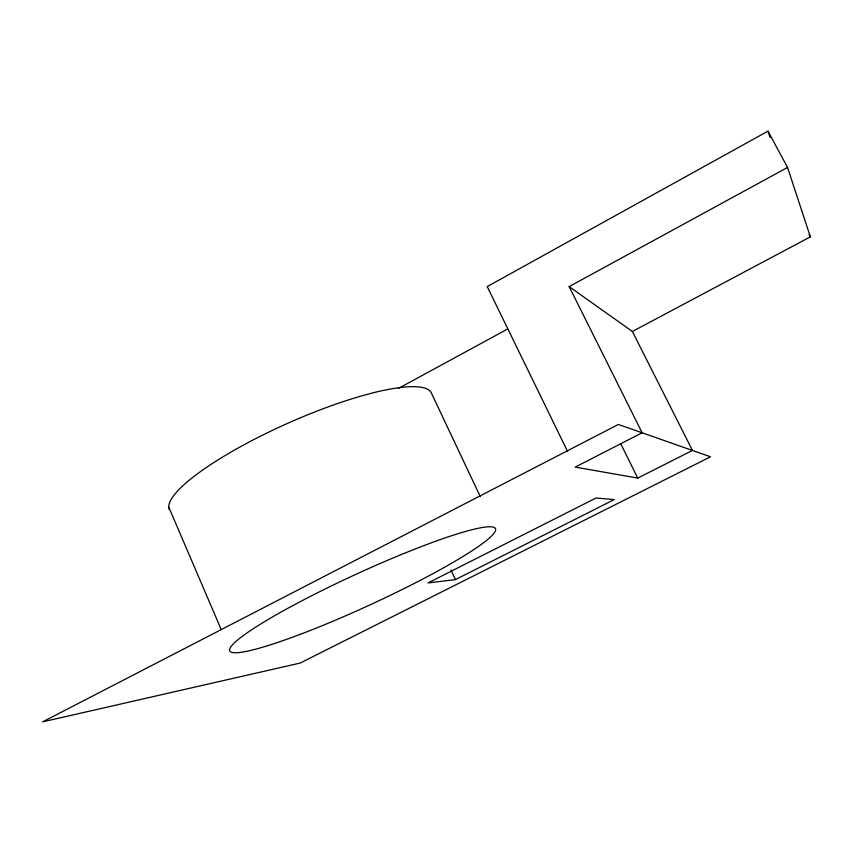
<?xml version="1.0" encoding="UTF-8"?>
<svg xmlns="http://www.w3.org/2000/svg" width="853" height="853" viewBox="0 0 853 853"><rect width="100%" height="100%" fill="white"/><g stroke="black" fill="none" stroke-linecap="round" stroke-linejoin="round"><path stroke-width="1.28" d="M787.554 167.444L569.154 286.597L632.382 331.476L810.35 236.867L787.554 167.444L767.977 131.149L487.223 286.587L567.64 451.568M398.308 388.478L507.642 329.002M569.154 286.597L642.128 432.78L575.21 467.103L637.745 478.085L692.444 450.437L632.382 331.476M455.406 579.603L614.277 499.591L596.044 498.003L428.046 582.93L455.406 579.603L450.949 569.975M809.124 234.596L810.35 236.867M620.685 443.656L637.745 478.085M480.314 496.659L431.607 393.5A143.443 30.889 -24 0 0 289.54 422.491A143.443 30.889 -24 0 0 169.235 509.508M168.777 507.14L221.247 629.653M767.977 131.149L770.142 137.397M618.393 424.463L42.65 721.851L300.203 663.048L710.538 456.792L618.393 424.463M300.181 634.355A146.226 16.825 -24.7 0 0 495.614 529.052A146.226 16.825 -24.7 0 0 292.089 606.003A146.226 16.825 -24.7 0 0 300.181 634.355"/></g></svg>
